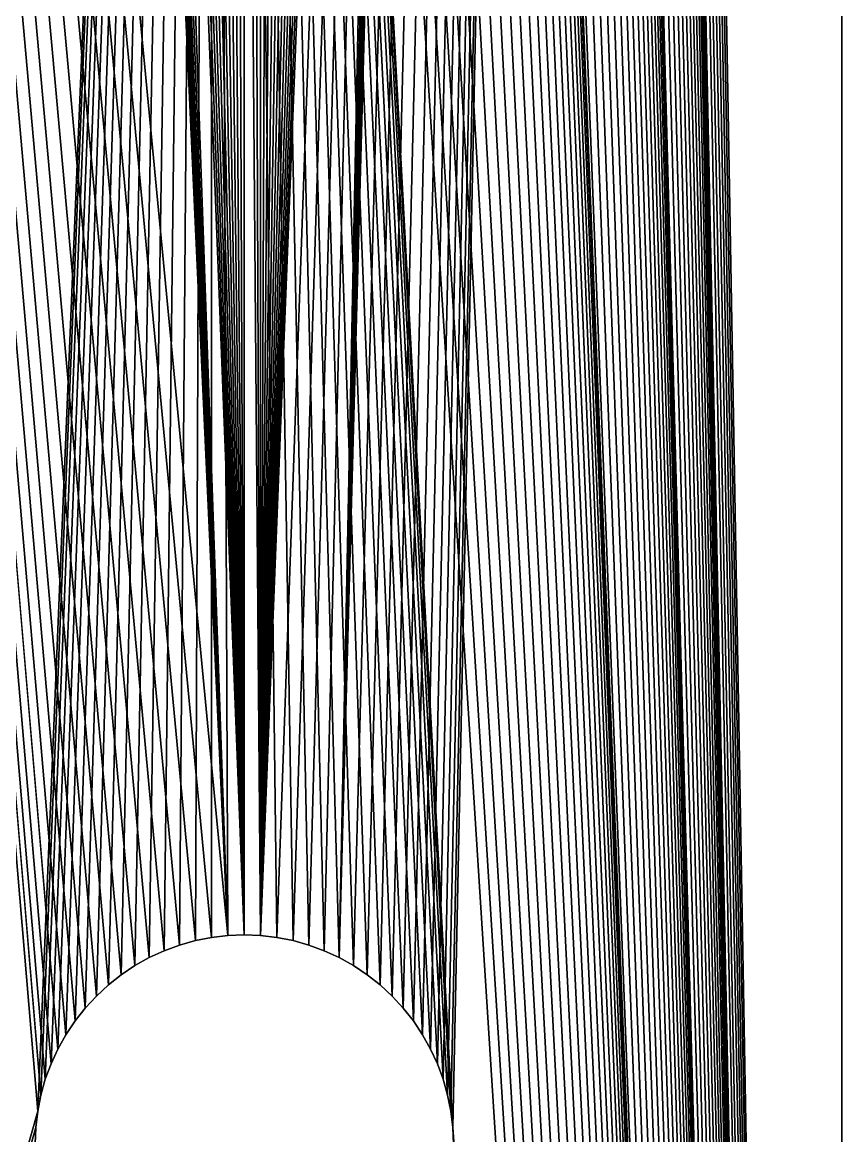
# Model space of a CAD drawing. Extents: x -23571 to -21677, y -4615 to -3990.
# Drawn here: x -23432.67 to -23418.96, y -4502.24 to -4483.61 of the extents above; entities that cross this region are included whole.
import ezdxf

# ---------------------------------------------------------------- set-up
doc = ezdxf.new("R2010")
doc.units = 0
doc.header["$MEASUREMENT"] = 0
doc.layers.add('ARCHITEKTURA_OBECN_', color=7, linetype='CONTINUOUS')

# ---------------------------------------------------------------- blocks, each defined once
blk = doc.blocks.new('*X24')
at = {"layer": 'ARCHITEKTURA_OBECN_', "color": 0, "linetype": 'Continuous'}
mesh = blk.add_polyface(dxfattribs=at)
corners = [(-23425.725, -4207.72, -210.484), (-23425.84, -4207.97, -210.484), (-23418.959, -4593.381, -210.484), (-23425.975, -4208.209, -210.484), (-23426.127, -4208.438, -210.484), (-23426.297, -4208.654, -210.484), (-23426.484, -4208.856, -210.484), (-23426.686, -4209.042, -210.484), (-23426.902, -4209.212, -210.484), (-23425.459, -4280.381, -210.484), (-23425.47, -4280.655, -210.484), (-23425.502, -4280.928, -210.484), (-23425.556, -4281.198, -210.484), (-23425.63, -4281.462, -210.484), (-23425.725, -4281.72, -210.484), (-23425.47, -4354.106, -210.484), (-23425.459, -4354.381, -210.484), (-23427.37, -4283.499, -210.484), (-23425.975, -4426.552, -210.484), (-23428.142, -4357.784, -210.484), (-23428.411, -4357.838, -210.484), (-23428.684, -4357.87, -210.484), (-23428.959, -4357.881, -210.484), (-23426.127, -4426.323, -210.484), (-23429.233, -4357.87, -210.484), (-23426.297, -4426.108, -210.484), (-23428.959, -4424.881, -210.484), (-23429.506, -4357.838, -210.484), (-23432.448, -4354.106, -210.484), (-23432.416, -4353.833, -210.484), (-23429.233, -4283.87, -210.484), (-23432.448, -4280.655, -210.484), (-23432.459, -4280.381, -210.484), (-23458.959, -4595.381, -210.484), (-23432.448, -4280.106, -210.484), (-23429.233, -4209.87, -210.484), (-23429.506, -4209.838, -210.484), (-23429.776, -4209.784, -210.484), (-23430.04, -4209.709, -210.484), (-23430.298, -4209.614, -210.484), (-23430.548, -4209.499, -210.484), (-23430.788, -4209.365, -210.484), (-23431.016, -4209.212, -210.484), (-23431.232, -4209.042, -210.484), (-23431.434, -4208.856, -210.484), (-23458.959, -4187.381, -210.484)]
mesh.append_faces([[corners[k] for k in face] for face in [(2, 8, 9), (34, 35, 33)]], dxfattribs={"vtx0": -1, "vtx1": -1, "vtx2": -1, "color": 0})
mesh.append_faces([[corners[k] for k in face] for face in [(2, 11, 12), (18, 19, 20), (26, 24, 27), (44, 45, 33)]], dxfattribs={"vtx0": -1, "vtx2": -1, "color": 0})
mesh.append_faces([[corners[k] for k in face] for face in [(0, 1, 2), (1, 3, 2), (3, 4, 2), (4, 5, 2), (5, 6, 2), (6, 7, 2), (7, 8, 2), (9, 10, 2), (10, 11, 2), (12, 13, 2), (13, 14, 2), (15, 16, 17), (20, 21, 18), (21, 22, 23), (22, 24, 25), (28, 29, 30), (31, 32, 33), (32, 34, 33), (35, 36, 33), (36, 37, 33), (37, 38, 33), (38, 39, 33), (39, 40, 33), (40, 41, 33), (41, 42, 33), (42, 43, 33), (43, 44, 33)]], dxfattribs={"vtx1": -1, "vtx2": -1, "color": 0})
mesh = blk.add_polyface(dxfattribs=at)
corners = [(-23428.684, -4498.892, -216.484), (-23426.127, -4430.438, -216.484), (-23425.975, -4430.209, -216.484), (-23425.84, -4429.97, -216.484), (-23427.37, -4499.262, -216.484), (-23425.725, -4429.72, -216.484), (-23425.63, -4429.462, -216.484), (-23425.556, -4429.198, -216.484), (-23425.502, -4428.928, -216.484), (-23425.47, -4428.655, -216.484), (-23425.459, -4428.381, -216.484), (-23428.959, -4498.881, -216.484), (-23431.62, -4430.654, -216.484), (-23431.434, -4430.856, -216.484), (-23431.232, -4431.042, -216.484), (-23431.016, -4431.212, -216.484), (-23430.788, -4431.365, -216.484), (-23427.13, -4431.365, -216.484), (-23426.902, -4431.212, -216.484), (-23426.686, -4431.042, -216.484), (-23426.484, -4430.856, -216.484), (-23426.297, -4430.654, -216.484), (-23425.975, -4356.209, -216.484), (-23428.142, -4424.977, -216.484), (-23428.411, -4424.924, -216.484), (-23428.684, -4424.892, -216.484), (-23428.959, -4424.881, -216.484), (-23426.686, -4357.042, -216.484), (-23429.233, -4424.892, -216.484), (-23426.902, -4357.212, -216.484), (-23428.959, -4357.881, -216.484), (-23429.506, -4424.924, -216.484), (-23432.448, -4428.655, -216.484), (-23432.416, -4428.928, -216.484), (-23429.233, -4498.892, -216.484), (-23432.362, -4429.198, -216.484), (-23432.288, -4429.462, -216.484), (-23432.192, -4429.72, -216.484), (-23432.077, -4429.97, -216.484), (-23431.943, -4430.209, -216.484), (-23431.79, -4430.438, -216.484), (-23432.416, -4501.833, -216.484), (-23458.959, -4595.381, -216.484), (-23458.959, -4187.381, -216.484), (-23418.959, -4189.381, -216.484), (-23418.959, -4593.381, -216.484), (-23425.47, -4502.106, -216.484), (-23425.502, -4501.833, -216.484)]
mesh.append_faces([[corners[k] for k in face] for face in [(0, 1, 2), (11, 12, 13), (22, 23, 24), (30, 28, 31), (41, 42, 43)]], dxfattribs={"vtx0": -1, "vtx2": -1, "color": 0})
mesh.append_faces([[corners[k] for k in face] for face in [(2, 3, 4), (3, 5, 4), (5, 6, 4), (6, 7, 4), (7, 8, 4), (8, 9, 4), (9, 10, 4), (13, 14, 11), (14, 15, 11), (15, 16, 11), (17, 18, 0), (18, 19, 0), (19, 20, 0), (20, 21, 0), (21, 1, 0), (24, 25, 22), (25, 26, 27), (26, 28, 29), (32, 33, 34), (33, 35, 34), (35, 36, 34), (36, 37, 34), (37, 38, 34), (38, 39, 34), (39, 40, 34), (40, 12, 34), (44, 45, 46), (46, 47, 44)]], dxfattribs={"vtx1": -1, "vtx2": -1, "color": 0})
mesh = blk.add_polyface(dxfattribs=at)
corners = [(-23418.959, -4189.381, -216.484), (-23425.502, -4501.833, -216.484), (-23425.556, -4501.564, -216.484), (-23425.63, -4501.299, -216.484), (-23425.725, -4501.041, -216.484), (-23425.84, -4500.792, -216.484), (-23425.975, -4500.552, -216.484), (-23426.127, -4500.323, -216.484), (-23426.297, -4500.108, -216.484), (-23426.484, -4499.906, -216.484), (-23426.686, -4499.719, -216.484), (-23426.902, -4499.549, -216.484), (-23427.13, -4499.396, -216.484), (-23427.37, -4499.262, -216.484), (-23429.506, -4357.838, -216.484), (-23429.233, -4357.87, -216.484), (-23429.506, -4424.924, -216.484), (-23428.959, -4357.881, -216.484), (-23428.684, -4357.87, -216.484), (-23429.233, -4424.892, -216.484), (-23428.411, -4357.838, -216.484), (-23429.233, -4498.892, -216.484), (-23429.506, -4498.924, -216.484), (-23458.959, -4187.381, -216.484), (-23429.776, -4498.977, -216.484), (-23430.04, -4499.052, -216.484), (-23430.298, -4499.147, -216.484), (-23430.548, -4499.262, -216.484), (-23430.788, -4499.396, -216.484), (-23431.016, -4499.549, -216.484), (-23431.232, -4499.719, -216.484), (-23431.434, -4499.906, -216.484), (-23431.62, -4500.108, -216.484), (-23431.79, -4500.323, -216.484), (-23431.943, -4500.552, -216.484), (-23432.077, -4500.792, -216.484), (-23432.192, -4501.041, -216.484), (-23432.288, -4501.299, -216.484), (-23432.362, -4501.564, -216.484), (-23432.416, -4501.833, -216.484)]
mesh.append_faces([[corners[k] for k in face] for face in [(0, 1, 2)]], dxfattribs={"vtx0": -1, "vtx2": -1, "color": 0})
mesh.append_faces([[corners[k] for k in face] for face in [(2, 3, 0), (3, 4, 0), (4, 5, 0), (5, 6, 0), (6, 7, 0), (7, 8, 0), (8, 9, 0), (9, 10, 0), (10, 11, 0), (11, 12, 0), (12, 13, 0), (14, 15, 16), (15, 17, 16), (17, 18, 19), (18, 20, 19), (21, 22, 23), (22, 24, 23), (24, 25, 23), (25, 26, 23), (26, 27, 23), (27, 28, 23), (28, 29, 23), (29, 30, 23), (30, 31, 23), (31, 32, 23), (32, 33, 23), (33, 34, 23), (34, 35, 23), (35, 36, 23), (36, 37, 23), (37, 38, 23), (38, 39, 23)]], dxfattribs={"vtx1": -1, "vtx2": -1, "color": 0})
mesh = blk.add_polyface(dxfattribs=at)
corners = [(-23418.959, -4189.381, -216.484), (-23427.37, -4499.262, -216.484), (-23425.459, -4428.381, -216.484), (-23425.47, -4428.106, -216.484), (-23425.502, -4427.833, -216.484), (-23425.556, -4427.564, -216.484), (-23425.63, -4427.299, -216.484), (-23425.725, -4427.041, -216.484), (-23425.84, -4426.792, -216.484), (-23425.975, -4426.552, -216.484), (-23426.127, -4426.323, -216.484), (-23426.297, -4426.108, -216.484), (-23426.484, -4425.906, -216.484), (-23426.686, -4425.719, -216.484), (-23426.902, -4425.549, -216.484), (-23427.13, -4425.396, -216.484), (-23427.37, -4425.262, -216.484), (-23427.619, -4425.147, -216.484), (-23427.877, -4425.052, -216.484), (-23428.142, -4424.977, -216.484), (-23430.788, -4425.396, -216.484), (-23431.016, -4425.549, -216.484), (-23458.959, -4187.381, -216.484), (-23431.232, -4425.719, -216.484), (-23431.434, -4425.906, -216.484), (-23431.62, -4426.108, -216.484), (-23431.79, -4426.323, -216.484), (-23431.943, -4426.552, -216.484), (-23432.077, -4426.792, -216.484), (-23432.192, -4427.041, -216.484), (-23432.288, -4427.299, -216.484), (-23432.362, -4427.564, -216.484), (-23432.416, -4427.833, -216.484), (-23432.448, -4428.106, -216.484), (-23432.459, -4428.381, -216.484), (-23432.448, -4428.655, -216.484), (-23429.233, -4498.892, -216.484)]
mesh.append_faces([[corners[k] for k in face] for face in [(0, 1, 2), (35, 36, 22)]], dxfattribs={"vtx0": -1, "vtx1": -1, "vtx2": -1, "color": 0})
mesh.append_faces([[corners[k] for k in face] for face in [(0, 4, 5)]], dxfattribs={"vtx0": -1, "vtx2": -1, "color": 0})
mesh.append_faces([[corners[k] for k in face] for face in [(2, 3, 0), (3, 4, 0), (5, 6, 0), (6, 7, 0), (7, 8, 0), (8, 9, 0), (9, 10, 0), (10, 11, 0), (11, 12, 0), (12, 13, 0), (13, 14, 0), (14, 15, 0), (15, 16, 0), (16, 17, 0), (17, 18, 0), (18, 19, 0), (20, 21, 22), (21, 23, 22), (23, 24, 22), (24, 25, 22), (25, 26, 22), (26, 27, 22), (27, 28, 22), (28, 29, 22), (29, 30, 22), (30, 31, 22), (31, 32, 22), (32, 33, 22), (33, 34, 22), (34, 35, 22)]], dxfattribs={"vtx1": -1, "vtx2": -1, "color": 0})
mesh = blk.add_polyface(dxfattribs=at)
corners = [(-23418.959, -4593.381, -210.484), (-23418.959, -4189.381, -210.484), (-23425.725, -4207.72, -210.484), (-23428.684, -4283.87, -210.484), (-23426.127, -4352.323, -210.484), (-23425.975, -4352.552, -210.484), (-23425.84, -4352.792, -210.484), (-23427.37, -4283.499, -210.484), (-23425.725, -4353.041, -210.484), (-23425.63, -4353.299, -210.484), (-23425.556, -4353.564, -210.484), (-23425.502, -4353.833, -210.484), (-23425.47, -4354.106, -210.484), (-23428.959, -4283.881, -210.484), (-23431.62, -4352.108, -210.484), (-23431.434, -4351.906, -210.484), (-23431.232, -4351.719, -210.484), (-23431.016, -4351.549, -210.484), (-23430.788, -4351.396, -210.484), (-23430.548, -4351.262, -210.484), (-23430.298, -4351.147, -210.484), (-23430.04, -4351.052, -210.484), (-23429.776, -4350.977, -210.484), (-23429.506, -4350.924, -210.484), (-23428.411, -4350.924, -210.484), (-23428.142, -4350.977, -210.484), (-23427.877, -4351.052, -210.484), (-23427.619, -4351.147, -210.484), (-23427.37, -4351.262, -210.484), (-23427.13, -4351.396, -210.484), (-23426.902, -4351.549, -210.484), (-23426.686, -4351.719, -210.484), (-23426.484, -4351.906, -210.484), (-23426.297, -4352.108, -210.484), (-23432.416, -4353.833, -210.484), (-23432.362, -4353.564, -210.484), (-23429.233, -4283.87, -210.484), (-23432.288, -4353.299, -210.484), (-23432.192, -4353.041, -210.484), (-23432.077, -4352.792, -210.484), (-23431.943, -4352.552, -210.484), (-23431.79, -4352.323, -210.484)]
mesh.append_faces([[corners[k] for k in face] for face in [(3, 4, 5), (13, 14, 15)]], dxfattribs={"vtx0": -1, "vtx2": -1, "color": 0})
mesh.append_faces([[corners[k] for k in face] for face in [(0, 1, 2), (5, 6, 7), (6, 8, 7), (8, 9, 7), (9, 10, 7), (10, 11, 7), (11, 12, 7), (15, 16, 13), (16, 17, 13), (17, 18, 13), (18, 19, 13), (19, 20, 13), (20, 21, 13), (21, 22, 13), (22, 23, 13), (24, 25, 3), (25, 26, 3), (26, 27, 3), (27, 28, 3), (28, 29, 3), (29, 30, 3), (30, 31, 3), (31, 32, 3), (32, 33, 3), (33, 4, 3), (34, 35, 36), (35, 37, 36), (37, 38, 36), (38, 39, 36), (39, 40, 36), (40, 41, 36), (41, 14, 36)]], dxfattribs={"vtx1": -1, "vtx2": -1, "color": 0})
mesh = blk.add_polyface(dxfattribs=at)
corners = [(-23418.959, -4593.381, -210.484), (-23418.959, -4593.381, -216.484), (-23418.959, -4189.381, -216.484), (-23418.959, -4189.381, -210.484)]
mesh.append_faces([[corners[k] for k in face] for face in [(3, 0, 2)]], dxfattribs={"vtx1": -1, "color": 0})
mesh.append_faces([[corners[k] for k in face] for face in [(0, 1, 2)]], dxfattribs={"vtx2": -1, "color": 0})
mesh = blk.add_polyface(dxfattribs=at)
corners = [(-23425.725, -4281.72, -210.484), (-23425.84, -4281.97, -210.484), (-23418.959, -4593.381, -210.484), (-23425.975, -4282.209, -210.484), (-23426.127, -4282.438, -210.484), (-23426.297, -4282.654, -210.484), (-23426.484, -4282.856, -210.484), (-23426.686, -4283.042, -210.484), (-23426.902, -4283.212, -210.484), (-23427.13, -4283.365, -210.484), (-23427.37, -4283.499, -210.484), (-23429.776, -4424.977, -210.484), (-23429.506, -4424.924, -210.484), (-23429.506, -4357.838, -210.484), (-23429.233, -4424.892, -210.484), (-23428.959, -4424.881, -210.484), (-23428.684, -4424.892, -210.484), (-23429.233, -4357.87, -210.484), (-23428.411, -4424.924, -210.484), (-23428.142, -4424.977, -210.484), (-23429.233, -4283.87, -210.484), (-23429.506, -4283.838, -210.484), (-23458.959, -4595.381, -210.484), (-23429.776, -4283.784, -210.484), (-23430.04, -4283.709, -210.484), (-23430.298, -4283.614, -210.484), (-23430.548, -4283.499, -210.484), (-23430.788, -4283.365, -210.484), (-23431.016, -4283.212, -210.484), (-23431.232, -4283.042, -210.484), (-23431.434, -4282.856, -210.484), (-23431.62, -4282.654, -210.484), (-23431.79, -4282.438, -210.484), (-23431.943, -4282.209, -210.484), (-23432.077, -4281.97, -210.484), (-23432.192, -4281.72, -210.484), (-23432.288, -4281.462, -210.484), (-23432.362, -4281.198, -210.484), (-23432.416, -4280.928, -210.484), (-23432.448, -4280.655, -210.484)]
mesh.append_faces([[corners[k] for k in face] for face in [(0, 1, 2), (1, 3, 2), (3, 4, 2), (4, 5, 2), (5, 6, 2), (6, 7, 2), (7, 8, 2), (8, 9, 2), (9, 10, 2), (11, 12, 13), (12, 14, 13), (14, 15, 13), (15, 16, 17), (16, 18, 17), (18, 19, 17), (20, 21, 22), (21, 23, 22), (23, 24, 22), (24, 25, 22), (25, 26, 22), (26, 27, 22), (27, 28, 22), (28, 29, 22), (29, 30, 22), (30, 31, 22), (31, 32, 22), (32, 33, 22), (33, 34, 22), (34, 35, 22), (35, 36, 22), (36, 37, 22), (37, 38, 22), (38, 39, 22)]], dxfattribs={"vtx1": -1, "vtx2": -1, "color": 0})
mesh = blk.add_polyface(dxfattribs=at)
corners = [(-23418.959, -4593.381, -210.484), (-23427.37, -4283.499, -210.484), (-23425.459, -4354.381, -210.484), (-23428.684, -4357.87, -210.484), (-23426.127, -4426.323, -210.484), (-23425.975, -4426.552, -210.484), (-23425.84, -4426.792, -210.484), (-23428.142, -4357.784, -210.484), (-23425.725, -4427.041, -210.484), (-23425.63, -4427.299, -210.484), (-23425.556, -4427.564, -210.484), (-23425.502, -4427.833, -210.484), (-23425.47, -4428.106, -210.484), (-23425.459, -4428.381, -210.484), (-23428.959, -4357.881, -210.484), (-23426.297, -4426.108, -210.484), (-23432.416, -4427.833, -210.484), (-23432.362, -4427.564, -210.484), (-23429.506, -4357.838, -210.484), (-23432.288, -4427.299, -210.484), (-23432.192, -4427.041, -210.484), (-23432.077, -4426.792, -210.484), (-23431.943, -4426.552, -210.484), (-23431.79, -4426.323, -210.484), (-23431.62, -4426.108, -210.484), (-23431.434, -4425.906, -210.484), (-23431.232, -4425.719, -210.484), (-23431.016, -4425.549, -210.484), (-23430.788, -4425.396, -210.484), (-23430.548, -4425.262, -210.484), (-23430.298, -4425.147, -210.484), (-23430.04, -4425.052, -210.484), (-23429.776, -4424.977, -210.484), (-23428.142, -4424.977, -210.484), (-23427.877, -4425.052, -210.484), (-23429.233, -4357.87, -210.484), (-23427.619, -4425.147, -210.484), (-23427.37, -4425.262, -210.484), (-23427.13, -4425.396, -210.484), (-23426.902, -4425.549, -210.484), (-23426.686, -4425.719, -210.484), (-23426.484, -4425.906, -210.484)]
mesh.append_faces([[corners[k] for k in face] for face in [(0, 1, 2)]], dxfattribs={"vtx0": -1, "vtx1": -1, "vtx2": -1, "color": 0})
mesh.append_faces([[corners[k] for k in face] for face in [(3, 4, 5), (14, 15, 4)]], dxfattribs={"vtx0": -1, "vtx2": -1, "color": 0})
mesh.append_faces([[corners[k] for k in face] for face in [(5, 6, 7), (6, 8, 7), (8, 9, 7), (9, 10, 7), (10, 11, 7), (11, 12, 7), (12, 13, 7), (16, 17, 18), (17, 19, 18), (19, 20, 18), (20, 21, 18), (21, 22, 18), (22, 23, 18), (23, 24, 18), (24, 25, 18), (25, 26, 18), (26, 27, 18), (27, 28, 18), (28, 29, 18), (29, 30, 18), (30, 31, 18), (31, 32, 18), (33, 34, 35), (34, 36, 35), (36, 37, 35), (37, 38, 35), (38, 39, 35), (39, 40, 35), (40, 41, 35), (41, 15, 35)]], dxfattribs={"vtx1": -1, "vtx2": -1, "color": 0})
mesh = blk.add_polyface(dxfattribs=at)
corners = [(-23425.459, -4354.381, -210.484), (-23425.47, -4354.655, -210.484), (-23418.959, -4593.381, -210.484), (-23425.502, -4354.928, -210.484), (-23425.556, -4355.198, -210.484), (-23425.63, -4355.462, -210.484), (-23425.725, -4355.72, -210.484), (-23425.84, -4355.97, -210.484), (-23425.975, -4356.209, -210.484), (-23426.127, -4356.438, -210.484), (-23426.297, -4356.654, -210.484), (-23426.484, -4356.856, -210.484), (-23426.686, -4357.042, -210.484), (-23426.902, -4357.212, -210.484), (-23427.13, -4357.365, -210.484), (-23427.37, -4357.499, -210.484), (-23427.619, -4357.614, -210.484), (-23427.877, -4357.709, -210.484), (-23428.142, -4357.784, -210.484), (-23430.298, -4357.614, -210.484), (-23430.548, -4357.499, -210.484), (-23458.959, -4595.381, -210.484), (-23430.788, -4357.365, -210.484), (-23431.016, -4357.212, -210.484), (-23431.232, -4357.042, -210.484), (-23431.434, -4356.856, -210.484), (-23431.62, -4356.654, -210.484), (-23431.79, -4356.438, -210.484), (-23431.943, -4356.209, -210.484), (-23432.077, -4355.97, -210.484), (-23432.192, -4355.72, -210.484), (-23432.288, -4355.462, -210.484), (-23432.362, -4355.198, -210.484), (-23432.416, -4354.928, -210.484), (-23432.448, -4354.655, -210.484), (-23432.459, -4354.381, -210.484), (-23432.448, -4354.106, -210.484), (-23429.233, -4283.87, -210.484)]
mesh.append_faces([[corners[k] for k in face] for face in [(36, 37, 21)]], dxfattribs={"vtx0": -1, "vtx1": -1, "vtx2": -1, "color": 0})
mesh.append_faces([[corners[k] for k in face] for face in [(2, 3, 4)]], dxfattribs={"vtx0": -1, "vtx2": -1, "color": 0})
mesh.append_faces([[corners[k] for k in face] for face in [(0, 1, 2), (1, 3, 2), (4, 5, 2), (5, 6, 2), (6, 7, 2), (7, 8, 2), (8, 9, 2), (9, 10, 2), (10, 11, 2), (11, 12, 2), (12, 13, 2), (13, 14, 2), (14, 15, 2), (15, 16, 2), (16, 17, 2), (17, 18, 2), (19, 20, 21), (20, 22, 21), (22, 23, 21), (23, 24, 21), (24, 25, 21), (25, 26, 21), (26, 27, 21), (27, 28, 21), (28, 29, 21), (29, 30, 21), (30, 31, 21), (31, 32, 21), (32, 33, 21), (33, 34, 21), (34, 35, 21), (35, 36, 21)]], dxfattribs={"vtx1": -1, "vtx2": -1, "color": 0})
mesh = blk.add_polyface(dxfattribs=at)
corners = [(-23418.959, -4593.381, -210.484), (-23428.142, -4357.784, -210.484), (-23425.459, -4428.381, -210.484), (-23432.077, -4500.792, -210.484), (-23431.943, -4500.552, -210.484), (-23429.506, -4431.838, -210.484), (-23431.79, -4500.323, -210.484), (-23431.62, -4500.108, -210.484), (-23431.434, -4499.906, -210.484), (-23431.232, -4499.719, -210.484), (-23431.016, -4499.549, -210.484), (-23430.788, -4499.396, -210.484), (-23430.548, -4499.262, -210.484), (-23430.298, -4499.147, -210.484), (-23430.04, -4499.052, -210.484), (-23429.776, -4498.977, -210.484), (-23429.506, -4498.924, -210.484), (-23429.233, -4498.892, -210.484), (-23428.959, -4498.881, -210.484), (-23429.233, -4431.87, -210.484), (-23428.684, -4498.892, -210.484), (-23428.411, -4498.924, -210.484), (-23428.142, -4498.977, -210.484), (-23427.877, -4499.052, -210.484), (-23427.619, -4499.147, -210.484), (-23427.37, -4499.262, -210.484), (-23427.13, -4499.396, -210.484), (-23426.902, -4499.549, -210.484), (-23426.686, -4499.719, -210.484), (-23426.484, -4499.906, -210.484), (-23426.297, -4500.108, -210.484), (-23426.127, -4500.323, -210.484), (-23425.975, -4500.552, -210.484), (-23432.416, -4427.833, -210.484), (-23429.506, -4357.838, -210.484), (-23458.959, -4595.381, -210.484), (-23429.776, -4357.784, -210.484), (-23430.04, -4357.709, -210.484), (-23430.298, -4357.614, -210.484)]
mesh.append_faces([[corners[k] for k in face] for face in [(0, 1, 2), (33, 34, 35)]], dxfattribs={"vtx0": -1, "vtx1": -1, "vtx2": -1, "color": 0})
mesh.append_faces([[corners[k] for k in face] for face in [(18, 19, 5)]], dxfattribs={"vtx0": -1, "vtx2": -1, "color": 0})
mesh.append_faces([[corners[k] for k in face] for face in [(3, 4, 5), (4, 6, 5), (6, 7, 5), (7, 8, 5), (8, 9, 5), (9, 10, 5), (10, 11, 5), (11, 12, 5), (12, 13, 5), (13, 14, 5), (14, 15, 5), (15, 16, 5), (16, 17, 5), (17, 18, 5), (18, 20, 19), (20, 21, 19), (21, 22, 19), (22, 23, 19), (23, 24, 19), (24, 25, 19), (25, 26, 19), (26, 27, 19), (27, 28, 19), (28, 29, 19), (29, 30, 19), (30, 31, 19), (31, 32, 19), (34, 36, 35), (36, 37, 35), (37, 38, 35)]], dxfattribs={"vtx1": -1, "vtx2": -1, "color": 0})
mesh = blk.add_polyface(dxfattribs=at)
corners = [(-23425.459, -4428.381, -210.484), (-23425.47, -4428.655, -210.484), (-23418.959, -4593.381, -210.484), (-23425.502, -4428.928, -210.484), (-23425.556, -4429.198, -210.484), (-23425.63, -4429.462, -210.484), (-23425.725, -4429.72, -210.484), (-23425.84, -4429.97, -210.484), (-23425.975, -4430.209, -210.484), (-23426.127, -4430.438, -210.484), (-23426.297, -4430.654, -210.484), (-23426.484, -4430.856, -210.484), (-23426.686, -4431.042, -210.484), (-23426.902, -4431.212, -210.484), (-23427.13, -4431.365, -210.484), (-23432.416, -4501.833, -210.484), (-23432.362, -4501.564, -210.484), (-23429.506, -4431.838, -210.484), (-23432.288, -4501.299, -210.484), (-23432.192, -4501.041, -210.484), (-23432.077, -4500.792, -210.484), (-23425.975, -4500.552, -210.484), (-23425.84, -4500.792, -210.484), (-23429.233, -4431.87, -210.484), (-23425.725, -4501.041, -210.484), (-23425.63, -4501.299, -210.484), (-23425.556, -4501.564, -210.484), (-23425.502, -4501.833, -210.484), (-23425.47, -4502.106, -210.484), (-23431.79, -4430.438, -210.484), (-23431.943, -4430.209, -210.484), (-23458.959, -4595.381, -210.484), (-23432.077, -4429.97, -210.484), (-23432.192, -4429.72, -210.484), (-23432.288, -4429.462, -210.484), (-23432.362, -4429.198, -210.484), (-23432.416, -4428.928, -210.484), (-23432.448, -4428.655, -210.484), (-23432.459, -4428.381, -210.484), (-23432.448, -4428.106, -210.484), (-23432.416, -4427.833, -210.484)]
mesh.append_faces([[corners[k] for k in face] for face in [(2, 3, 4)]], dxfattribs={"vtx0": -1, "vtx2": -1, "color": 0})
mesh.append_faces([[corners[k] for k in face] for face in [(0, 1, 2), (1, 3, 2), (4, 5, 2), (5, 6, 2), (6, 7, 2), (7, 8, 2), (8, 9, 2), (9, 10, 2), (10, 11, 2), (11, 12, 2), (12, 13, 2), (13, 14, 2), (15, 16, 17), (16, 18, 17), (18, 19, 17), (19, 20, 17), (21, 22, 23), (22, 24, 23), (24, 25, 23), (25, 26, 23), (26, 27, 23), (27, 28, 23), (29, 30, 31), (30, 32, 31), (32, 33, 31), (33, 34, 31), (34, 35, 31), (35, 36, 31), (36, 37, 31), (37, 38, 31), (38, 39, 31), (39, 40, 31)]], dxfattribs={"vtx1": -1, "vtx2": -1, "color": 0})
mesh = blk.add_polyface(dxfattribs=at)
corners = [(-23425.975, -4430.209, -216.484), (-23427.37, -4499.262, -216.484), (-23427.619, -4499.147, -216.484), (-23427.877, -4499.052, -216.484), (-23428.142, -4498.977, -216.484), (-23428.411, -4498.924, -216.484), (-23428.684, -4498.892, -216.484), (-23430.788, -4431.365, -216.484), (-23430.548, -4431.499, -216.484), (-23428.959, -4498.881, -216.484), (-23430.298, -4431.614, -216.484), (-23430.04, -4431.709, -216.484), (-23429.776, -4431.784, -216.484), (-23429.506, -4431.838, -216.484), (-23429.233, -4431.87, -216.484), (-23428.959, -4431.881, -216.484), (-23428.684, -4431.87, -216.484), (-23428.411, -4431.838, -216.484), (-23428.142, -4431.784, -216.484), (-23427.877, -4431.709, -216.484), (-23427.619, -4431.614, -216.484), (-23427.37, -4431.499, -216.484), (-23427.13, -4431.365, -216.484), (-23431.62, -4430.654, -216.484), (-23429.233, -4498.892, -216.484), (-23432.416, -4501.833, -216.484), (-23432.448, -4502.106, -216.484), (-23458.959, -4595.381, -216.484), (-23432.459, -4502.381, -216.484), (-23430.298, -4505.614, -216.484), (-23430.04, -4505.709, -216.484), (-23431.943, -4574.552, -216.484), (-23429.776, -4505.784, -216.484), (-23431.79, -4574.323, -216.484), (-23429.506, -4505.838, -216.484), (-23429.233, -4505.87, -216.484), (-23428.959, -4572.881, -216.484), (-23428.959, -4505.881, -216.484), (-23426.297, -4574.108, -216.484), (-23428.684, -4505.87, -216.484), (-23425.556, -4503.198, -216.484), (-23425.502, -4502.928, -216.484), (-23418.959, -4593.381, -216.484), (-23425.47, -4502.655, -216.484), (-23425.459, -4502.381, -216.484), (-23425.47, -4502.106, -216.484)]
mesh.append_faces([[corners[k] for k in face] for face in [(0, 1, 2), (15, 6, 9), (23, 9, 24), (36, 35, 37), (38, 37, 39)]], dxfattribs={"vtx0": -1, "vtx2": -1, "color": 0})
mesh.append_faces([[corners[k] for k in face] for face in [(2, 3, 0), (3, 4, 0), (4, 5, 0), (5, 6, 0), (7, 8, 9), (8, 10, 9), (10, 11, 9), (11, 12, 9), (12, 13, 9), (13, 14, 9), (14, 15, 9), (15, 16, 6), (16, 17, 6), (17, 18, 6), (18, 19, 6), (19, 20, 6), (20, 21, 6), (21, 22, 6), (25, 26, 27), (26, 28, 27), (29, 30, 31), (30, 32, 33), (32, 34, 33), (34, 35, 33), (40, 41, 42), (41, 43, 42), (43, 44, 42), (44, 45, 42)]], dxfattribs={"vtx1": -1, "vtx2": -1, "color": 0})
mesh = blk.add_polyface(dxfattribs=at)
corners = [(-23427.13, -4431.365, -210.484), (-23427.37, -4431.499, -210.484), (-23418.959, -4593.381, -210.484), (-23427.619, -4431.614, -210.484), (-23427.877, -4431.709, -210.484), (-23428.142, -4431.784, -210.484), (-23428.411, -4431.838, -210.484), (-23428.684, -4431.87, -210.484), (-23428.959, -4431.881, -210.484), (-23429.233, -4431.87, -210.484), (-23425.502, -4502.928, -210.484), (-23425.556, -4503.198, -210.484), (-23425.63, -4503.462, -210.484), (-23425.725, -4503.72, -210.484), (-23425.84, -4503.97, -210.484), (-23428.959, -4572.881, -210.484), (-23429.776, -4505.784, -210.484), (-23430.04, -4505.709, -210.484), (-23432.362, -4503.198, -210.484), (-23432.416, -4502.928, -210.484), (-23458.959, -4595.381, -210.484), (-23432.448, -4502.655, -210.484), (-23432.459, -4502.381, -210.484), (-23432.448, -4502.106, -210.484), (-23432.416, -4501.833, -210.484), (-23429.506, -4431.838, -210.484), (-23425.47, -4502.106, -210.484), (-23425.459, -4502.381, -210.484), (-23425.47, -4502.655, -210.484), (-23429.776, -4431.784, -210.484), (-23430.04, -4431.709, -210.484), (-23430.298, -4431.614, -210.484), (-23430.548, -4431.499, -210.484), (-23430.788, -4431.365, -210.484), (-23431.016, -4431.212, -210.484), (-23431.232, -4431.042, -210.484), (-23431.434, -4430.856, -210.484), (-23431.62, -4430.654, -210.484), (-23431.79, -4430.438, -210.484)]
mesh.append_faces([[corners[k] for k in face] for face in [(24, 25, 20), (2, 9, 26)]], dxfattribs={"vtx0": -1, "vtx1": -1, "vtx2": -1, "color": 0})
mesh.append_faces([[corners[k] for k in face] for face in [(2, 10, 11), (15, 16, 17)]], dxfattribs={"vtx0": -1, "vtx2": -1, "color": 0})
mesh.append_faces([[corners[k] for k in face] for face in [(0, 1, 2), (1, 3, 2), (3, 4, 2), (4, 5, 2), (5, 6, 2), (6, 7, 2), (7, 8, 2), (8, 9, 2), (11, 12, 2), (12, 13, 2), (13, 14, 2), (18, 19, 20), (19, 21, 20), (21, 22, 20), (22, 23, 20), (23, 24, 20), (26, 27, 2), (27, 28, 2), (28, 10, 2), (25, 29, 20), (29, 30, 20), (30, 31, 20), (31, 32, 20), (32, 33, 20), (33, 34, 20), (34, 35, 20), (35, 36, 20), (36, 37, 20), (37, 38, 20)]], dxfattribs={"vtx1": -1, "vtx2": -1, "color": 0})
mesh = blk.add_polyface(dxfattribs=at)
corners = [(-23429.776, -4498.977, -216.484), (-23429.506, -4498.924, -216.484), (-23429.506, -4498.924, -210.484), (-23429.776, -4498.977, -210.484)]
mesh.append_faces([[corners[k] for k in face] for face in [(3, 0, 2)]], dxfattribs={"vtx1": -1, "color": 0})
mesh.append_faces([[corners[k] for k in face] for face in [(0, 1, 2)]], dxfattribs={"vtx2": -1, "color": 0})
mesh = blk.add_polyface(dxfattribs=at)
corners = [(-23429.506, -4498.924, -216.484), (-23429.233, -4498.892, -216.484), (-23429.233, -4498.892, -210.484), (-23429.506, -4498.924, -210.484)]
mesh.append_faces([[corners[k] for k in face] for face in [(3, 0, 2)]], dxfattribs={"vtx1": -1, "color": 0})
mesh.append_faces([[corners[k] for k in face] for face in [(0, 1, 2)]], dxfattribs={"vtx2": -1, "color": 0})
mesh = blk.add_polyface(dxfattribs=at)
corners = [(-23429.233, -4498.892, -216.484), (-23428.959, -4498.881, -216.484), (-23428.959, -4498.881, -210.484), (-23429.233, -4498.892, -210.484)]
mesh.append_faces([[corners[k] for k in face] for face in [(3, 0, 2)]], dxfattribs={"vtx1": -1, "color": 0})
mesh.append_faces([[corners[k] for k in face] for face in [(0, 1, 2)]], dxfattribs={"vtx2": -1, "color": 0})
mesh = blk.add_polyface(dxfattribs=at)
corners = [(-23428.959, -4498.881, -216.484), (-23428.684, -4498.892, -216.484), (-23428.684, -4498.892, -210.484), (-23428.959, -4498.881, -210.484)]
mesh.append_faces([[corners[k] for k in face] for face in [(3, 0, 2)]], dxfattribs={"vtx1": -1, "color": 0})
mesh.append_faces([[corners[k] for k in face] for face in [(0, 1, 2)]], dxfattribs={"vtx2": -1, "color": 0})
mesh = blk.add_polyface(dxfattribs=at)
corners = [(-23428.684, -4498.892, -216.484), (-23428.411, -4498.924, -216.484), (-23428.411, -4498.924, -210.484), (-23428.684, -4498.892, -210.484)]
mesh.append_faces([[corners[k] for k in face] for face in [(3, 0, 2)]], dxfattribs={"vtx1": -1, "color": 0})
mesh.append_faces([[corners[k] for k in face] for face in [(0, 1, 2)]], dxfattribs={"vtx2": -1, "color": 0})
mesh = blk.add_polyface(dxfattribs=at)
corners = [(-23428.411, -4498.924, -216.484), (-23428.142, -4498.977, -216.484), (-23428.142, -4498.977, -210.484), (-23428.411, -4498.924, -210.484)]
mesh.append_faces([[corners[k] for k in face] for face in [(3, 0, 2)]], dxfattribs={"vtx1": -1, "color": 0})
mesh.append_faces([[corners[k] for k in face] for face in [(0, 1, 2)]], dxfattribs={"vtx2": -1, "color": 0})
mesh = blk.add_polyface(dxfattribs=at)
corners = [(-23430.548, -4499.262, -216.484), (-23430.298, -4499.147, -216.484), (-23430.298, -4499.147, -210.484), (-23430.548, -4499.262, -210.484)]
mesh.append_faces([[corners[k] for k in face] for face in [(3, 0, 2)]], dxfattribs={"vtx1": -1, "color": 0})
mesh.append_faces([[corners[k] for k in face] for face in [(0, 1, 2)]], dxfattribs={"vtx2": -1, "color": 0})
mesh = blk.add_polyface(dxfattribs=at)
corners = [(-23430.298, -4499.147, -216.484), (-23430.04, -4499.052, -216.484), (-23430.04, -4499.052, -210.484), (-23430.298, -4499.147, -210.484)]
mesh.append_faces([[corners[k] for k in face] for face in [(3, 0, 2)]], dxfattribs={"vtx1": -1, "color": 0})
mesh.append_faces([[corners[k] for k in face] for face in [(0, 1, 2)]], dxfattribs={"vtx2": -1, "color": 0})
mesh = blk.add_polyface(dxfattribs=at)
corners = [(-23430.04, -4499.052, -216.484), (-23429.776, -4498.977, -216.484), (-23429.776, -4498.977, -210.484), (-23430.04, -4499.052, -210.484)]
mesh.append_faces([[corners[k] for k in face] for face in [(3, 0, 2)]], dxfattribs={"vtx1": -1, "color": 0})
mesh.append_faces([[corners[k] for k in face] for face in [(0, 1, 2)]], dxfattribs={"vtx2": -1, "color": 0})
mesh = blk.add_polyface(dxfattribs=at)
corners = [(-23428.142, -4498.977, -216.484), (-23427.877, -4499.052, -216.484), (-23427.877, -4499.052, -210.484), (-23428.142, -4498.977, -210.484)]
mesh.append_faces([[corners[k] for k in face] for face in [(3, 0, 2)]], dxfattribs={"vtx1": -1, "color": 0})
mesh.append_faces([[corners[k] for k in face] for face in [(0, 1, 2)]], dxfattribs={"vtx2": -1, "color": 0})
mesh = blk.add_polyface(dxfattribs=at)
corners = [(-23427.877, -4499.052, -216.484), (-23427.619, -4499.147, -216.484), (-23427.619, -4499.147, -210.484), (-23427.877, -4499.052, -210.484)]
mesh.append_faces([[corners[k] for k in face] for face in [(3, 0, 2)]], dxfattribs={"vtx1": -1, "color": 0})
mesh.append_faces([[corners[k] for k in face] for face in [(0, 1, 2)]], dxfattribs={"vtx2": -1, "color": 0})
mesh = blk.add_polyface(dxfattribs=at)
corners = [(-23427.619, -4499.147, -216.484), (-23427.37, -4499.262, -216.484), (-23427.37, -4499.262, -210.484), (-23427.619, -4499.147, -210.484)]
mesh.append_faces([[corners[k] for k in face] for face in [(3, 0, 2)]], dxfattribs={"vtx1": -1, "color": 0})
mesh.append_faces([[corners[k] for k in face] for face in [(0, 1, 2)]], dxfattribs={"vtx2": -1, "color": 0})
mesh = blk.add_polyface(dxfattribs=at)
corners = [(-23430.788, -4499.396, -216.484), (-23430.548, -4499.262, -216.484), (-23430.548, -4499.262, -210.484), (-23430.788, -4499.396, -210.484)]
mesh.append_faces([[corners[k] for k in face] for face in [(3, 0, 2)]], dxfattribs={"vtx1": -1, "color": 0})
mesh.append_faces([[corners[k] for k in face] for face in [(0, 1, 2)]], dxfattribs={"vtx2": -1, "color": 0})
mesh = blk.add_polyface(dxfattribs=at)
corners = [(-23427.37, -4499.262, -216.484), (-23427.13, -4499.396, -216.484), (-23427.13, -4499.396, -210.484), (-23427.37, -4499.262, -210.484)]
mesh.append_faces([[corners[k] for k in face] for face in [(3, 0, 2)]], dxfattribs={"vtx1": -1, "color": 0})
mesh.append_faces([[corners[k] for k in face] for face in [(0, 1, 2)]], dxfattribs={"vtx2": -1, "color": 0})
mesh = blk.add_polyface(dxfattribs=at)
corners = [(-23431.016, -4499.549, -216.484), (-23430.788, -4499.396, -216.484), (-23430.788, -4499.396, -210.484), (-23431.016, -4499.549, -210.484)]
mesh.append_faces([[corners[k] for k in face] for face in [(3, 0, 2)]], dxfattribs={"vtx1": -1, "color": 0})
mesh.append_faces([[corners[k] for k in face] for face in [(0, 1, 2)]], dxfattribs={"vtx2": -1, "color": 0})
mesh = blk.add_polyface(dxfattribs=at)
corners = [(-23427.13, -4499.396, -216.484), (-23426.902, -4499.549, -216.484), (-23426.902, -4499.549, -210.484), (-23427.13, -4499.396, -210.484)]
mesh.append_faces([[corners[k] for k in face] for face in [(3, 0, 2)]], dxfattribs={"vtx1": -1, "color": 0})
mesh.append_faces([[corners[k] for k in face] for face in [(0, 1, 2)]], dxfattribs={"vtx2": -1, "color": 0})
mesh = blk.add_polyface(dxfattribs=at)
corners = [(-23431.434, -4499.906, -216.484), (-23431.232, -4499.719, -216.484), (-23431.232, -4499.719, -210.484), (-23431.434, -4499.906, -210.484)]
mesh.append_faces([[corners[k] for k in face] for face in [(3, 0, 2)]], dxfattribs={"vtx1": -1, "color": 0})
mesh.append_faces([[corners[k] for k in face] for face in [(0, 1, 2)]], dxfattribs={"vtx2": -1, "color": 0})
mesh = blk.add_polyface(dxfattribs=at)
corners = [(-23431.232, -4499.719, -216.484), (-23431.016, -4499.549, -216.484), (-23431.016, -4499.549, -210.484), (-23431.232, -4499.719, -210.484)]
mesh.append_faces([[corners[k] for k in face] for face in [(3, 0, 2)]], dxfattribs={"vtx1": -1, "color": 0})
mesh.append_faces([[corners[k] for k in face] for face in [(0, 1, 2)]], dxfattribs={"vtx2": -1, "color": 0})
mesh = blk.add_polyface(dxfattribs=at)
corners = [(-23426.902, -4499.549, -216.484), (-23426.686, -4499.719, -216.484), (-23426.686, -4499.719, -210.484), (-23426.902, -4499.549, -210.484)]
mesh.append_faces([[corners[k] for k in face] for face in [(3, 0, 2)]], dxfattribs={"vtx1": -1, "color": 0})
mesh.append_faces([[corners[k] for k in face] for face in [(0, 1, 2)]], dxfattribs={"vtx2": -1, "color": 0})
mesh = blk.add_polyface(dxfattribs=at)
corners = [(-23426.686, -4499.719, -216.484), (-23426.484, -4499.906, -216.484), (-23426.484, -4499.906, -210.484), (-23426.686, -4499.719, -210.484)]
mesh.append_faces([[corners[k] for k in face] for face in [(3, 0, 2)]], dxfattribs={"vtx1": -1, "color": 0})
mesh.append_faces([[corners[k] for k in face] for face in [(0, 1, 2)]], dxfattribs={"vtx2": -1, "color": 0})
mesh = blk.add_polyface(dxfattribs=at)
corners = [(-23431.62, -4500.108, -216.484), (-23431.434, -4499.906, -216.484), (-23431.434, -4499.906, -210.484), (-23431.62, -4500.108, -210.484)]
mesh.append_faces([[corners[k] for k in face] for face in [(3, 0, 2)]], dxfattribs={"vtx1": -1, "color": 0})
mesh.append_faces([[corners[k] for k in face] for face in [(0, 1, 2)]], dxfattribs={"vtx2": -1, "color": 0})
mesh = blk.add_polyface(dxfattribs=at)
corners = [(-23426.484, -4499.906, -216.484), (-23426.297, -4500.108, -216.484), (-23426.297, -4500.108, -210.484), (-23426.484, -4499.906, -210.484)]
mesh.append_faces([[corners[k] for k in face] for face in [(3, 0, 2)]], dxfattribs={"vtx1": -1, "color": 0})
mesh.append_faces([[corners[k] for k in face] for face in [(0, 1, 2)]], dxfattribs={"vtx2": -1, "color": 0})
mesh = blk.add_polyface(dxfattribs=at)
corners = [(-23431.79, -4500.323, -216.484), (-23431.62, -4500.108, -216.484), (-23431.62, -4500.108, -210.484), (-23431.79, -4500.323, -210.484)]
mesh.append_faces([[corners[k] for k in face] for face in [(3, 0, 2)]], dxfattribs={"vtx1": -1, "color": 0})
mesh.append_faces([[corners[k] for k in face] for face in [(0, 1, 2)]], dxfattribs={"vtx2": -1, "color": 0})
mesh = blk.add_polyface(dxfattribs=at)
corners = [(-23426.297, -4500.108, -216.484), (-23426.127, -4500.323, -216.484), (-23426.127, -4500.323, -210.484), (-23426.297, -4500.108, -210.484)]
mesh.append_faces([[corners[k] for k in face] for face in [(3, 0, 2)]], dxfattribs={"vtx1": -1, "color": 0})
mesh.append_faces([[corners[k] for k in face] for face in [(0, 1, 2)]], dxfattribs={"vtx2": -1, "color": 0})
mesh = blk.add_polyface(dxfattribs=at)
corners = [(-23431.943, -4500.552, -216.484), (-23431.79, -4500.323, -216.484), (-23431.79, -4500.323, -210.484), (-23431.943, -4500.552, -210.484)]
mesh.append_faces([[corners[k] for k in face] for face in [(3, 0, 2)]], dxfattribs={"vtx1": -1, "color": 0})
mesh.append_faces([[corners[k] for k in face] for face in [(0, 1, 2)]], dxfattribs={"vtx2": -1, "color": 0})
mesh = blk.add_polyface(dxfattribs=at)
corners = [(-23426.127, -4500.323, -216.484), (-23425.975, -4500.552, -216.484), (-23425.975, -4500.552, -210.484), (-23426.127, -4500.323, -210.484)]
mesh.append_faces([[corners[k] for k in face] for face in [(3, 0, 2)]], dxfattribs={"vtx1": -1, "color": 0})
mesh.append_faces([[corners[k] for k in face] for face in [(0, 1, 2)]], dxfattribs={"vtx2": -1, "color": 0})
mesh = blk.add_polyface(dxfattribs=at)
corners = [(-23432.077, -4500.792, -216.484), (-23431.943, -4500.552, -216.484), (-23431.943, -4500.552, -210.484), (-23432.077, -4500.792, -210.484)]
mesh.append_faces([[corners[k] for k in face] for face in [(3, 0, 2)]], dxfattribs={"vtx1": -1, "color": 0})
mesh.append_faces([[corners[k] for k in face] for face in [(0, 1, 2)]], dxfattribs={"vtx2": -1, "color": 0})
mesh = blk.add_polyface(dxfattribs=at)
corners = [(-23425.975, -4500.552, -216.484), (-23425.84, -4500.792, -216.484), (-23425.84, -4500.792, -210.484), (-23425.975, -4500.552, -210.484)]
mesh.append_faces([[corners[k] for k in face] for face in [(3, 0, 2)]], dxfattribs={"vtx1": -1, "color": 0})
mesh.append_faces([[corners[k] for k in face] for face in [(0, 1, 2)]], dxfattribs={"vtx2": -1, "color": 0})
mesh = blk.add_polyface(dxfattribs=at)
corners = [(-23432.192, -4501.041, -216.484), (-23432.077, -4500.792, -216.484), (-23432.077, -4500.792, -210.484), (-23432.192, -4501.041, -210.484)]
mesh.append_faces([[corners[k] for k in face] for face in [(3, 0, 2)]], dxfattribs={"vtx1": -1, "color": 0})
mesh.append_faces([[corners[k] for k in face] for face in [(0, 1, 2)]], dxfattribs={"vtx2": -1, "color": 0})
mesh = blk.add_polyface(dxfattribs=at)
corners = [(-23425.84, -4500.792, -216.484), (-23425.725, -4501.041, -216.484), (-23425.725, -4501.041, -210.484), (-23425.84, -4500.792, -210.484)]
mesh.append_faces([[corners[k] for k in face] for face in [(3, 0, 2)]], dxfattribs={"vtx1": -1, "color": 0})
mesh.append_faces([[corners[k] for k in face] for face in [(0, 1, 2)]], dxfattribs={"vtx2": -1, "color": 0})
mesh = blk.add_polyface(dxfattribs=at)
corners = [(-23432.288, -4501.299, -216.484), (-23432.192, -4501.041, -216.484), (-23432.192, -4501.041, -210.484), (-23432.288, -4501.299, -210.484)]
mesh.append_faces([[corners[k] for k in face] for face in [(3, 0, 2)]], dxfattribs={"vtx1": -1, "color": 0})
mesh.append_faces([[corners[k] for k in face] for face in [(0, 1, 2)]], dxfattribs={"vtx2": -1, "color": 0})
mesh = blk.add_polyface(dxfattribs=at)
corners = [(-23425.725, -4501.041, -216.484), (-23425.63, -4501.299, -216.484), (-23425.63, -4501.299, -210.484), (-23425.725, -4501.041, -210.484)]
mesh.append_faces([[corners[k] for k in face] for face in [(3, 0, 2)]], dxfattribs={"vtx1": -1, "color": 0})
mesh.append_faces([[corners[k] for k in face] for face in [(0, 1, 2)]], dxfattribs={"vtx2": -1, "color": 0})
mesh = blk.add_polyface(dxfattribs=at)
corners = [(-23432.362, -4501.564, -216.484), (-23432.288, -4501.299, -216.484), (-23432.288, -4501.299, -210.484), (-23432.362, -4501.564, -210.484)]
mesh.append_faces([[corners[k] for k in face] for face in [(3, 0, 2)]], dxfattribs={"vtx1": -1, "color": 0})
mesh.append_faces([[corners[k] for k in face] for face in [(0, 1, 2)]], dxfattribs={"vtx2": -1, "color": 0})
mesh = blk.add_polyface(dxfattribs=at)
corners = [(-23425.63, -4501.299, -216.484), (-23425.556, -4501.564, -216.484), (-23425.556, -4501.564, -210.484), (-23425.63, -4501.299, -210.484)]
mesh.append_faces([[corners[k] for k in face] for face in [(3, 0, 2)]], dxfattribs={"vtx1": -1, "color": 0})
mesh.append_faces([[corners[k] for k in face] for face in [(0, 1, 2)]], dxfattribs={"vtx2": -1, "color": 0})
mesh = blk.add_polyface(dxfattribs=at)
corners = [(-23432.416, -4501.833, -216.484), (-23432.362, -4501.564, -216.484), (-23432.362, -4501.564, -210.484), (-23432.416, -4501.833, -210.484)]
mesh.append_faces([[corners[k] for k in face] for face in [(3, 0, 2)]], dxfattribs={"vtx1": -1, "color": 0})
mesh.append_faces([[corners[k] for k in face] for face in [(0, 1, 2)]], dxfattribs={"vtx2": -1, "color": 0})
mesh = blk.add_polyface(dxfattribs=at)
corners = [(-23425.556, -4501.564, -216.484), (-23425.502, -4501.833, -216.484), (-23425.502, -4501.833, -210.484), (-23425.556, -4501.564, -210.484)]
mesh.append_faces([[corners[k] for k in face] for face in [(3, 0, 2)]], dxfattribs={"vtx1": -1, "color": 0})
mesh.append_faces([[corners[k] for k in face] for face in [(0, 1, 2)]], dxfattribs={"vtx2": -1, "color": 0})
mesh = blk.add_polyface(dxfattribs=at)
corners = [(-23432.448, -4502.106, -216.484), (-23432.416, -4501.833, -216.484), (-23432.416, -4501.833, -210.484), (-23432.448, -4502.106, -210.484)]
mesh.append_faces([[corners[k] for k in face] for face in [(3, 0, 2)]], dxfattribs={"vtx1": -1, "color": 0})
mesh.append_faces([[corners[k] for k in face] for face in [(0, 1, 2)]], dxfattribs={"vtx2": -1, "color": 0})
mesh = blk.add_polyface(dxfattribs=at)
corners = [(-23425.502, -4501.833, -216.484), (-23425.47, -4502.106, -216.484), (-23425.47, -4502.106, -210.484), (-23425.502, -4501.833, -210.484)]
mesh.append_faces([[corners[k] for k in face] for face in [(3, 0, 2)]], dxfattribs={"vtx1": -1, "color": 0})
mesh.append_faces([[corners[k] for k in face] for face in [(0, 1, 2)]], dxfattribs={"vtx2": -1, "color": 0})
mesh = blk.add_polyface(dxfattribs=at)
corners = [(-23432.459, -4502.381, -216.484), (-23432.448, -4502.106, -216.484), (-23432.448, -4502.106, -210.484), (-23432.459, -4502.381, -210.484)]
mesh.append_faces([[corners[k] for k in face] for face in [(3, 0, 2)]], dxfattribs={"vtx1": -1, "color": 0})
mesh.append_faces([[corners[k] for k in face] for face in [(0, 1, 2)]], dxfattribs={"vtx2": -1, "color": 0})
mesh = blk.add_polyface(dxfattribs=at)
corners = [(-23425.47, -4502.106, -216.484), (-23425.459, -4502.381, -216.484), (-23425.459, -4502.381, -210.484), (-23425.47, -4502.106, -210.484)]
mesh.append_faces([[corners[k] for k in face] for face in [(3, 0, 2)]], dxfattribs={"vtx1": -1, "color": 0})
mesh.append_faces([[corners[k] for k in face] for face in [(0, 1, 2)]], dxfattribs={"vtx2": -1, "color": 0})

msp = doc.modelspace()

# ---------------------------------------------------------------- block references
at = {"layer": 'ARCHITEKTURA_OBECN_', "color": 0, "linetype": 'Continuous'}
msp.add_blockref('*X24', (0, 0), dxfattribs=at)

doc.saveas('drawing.dxf')
